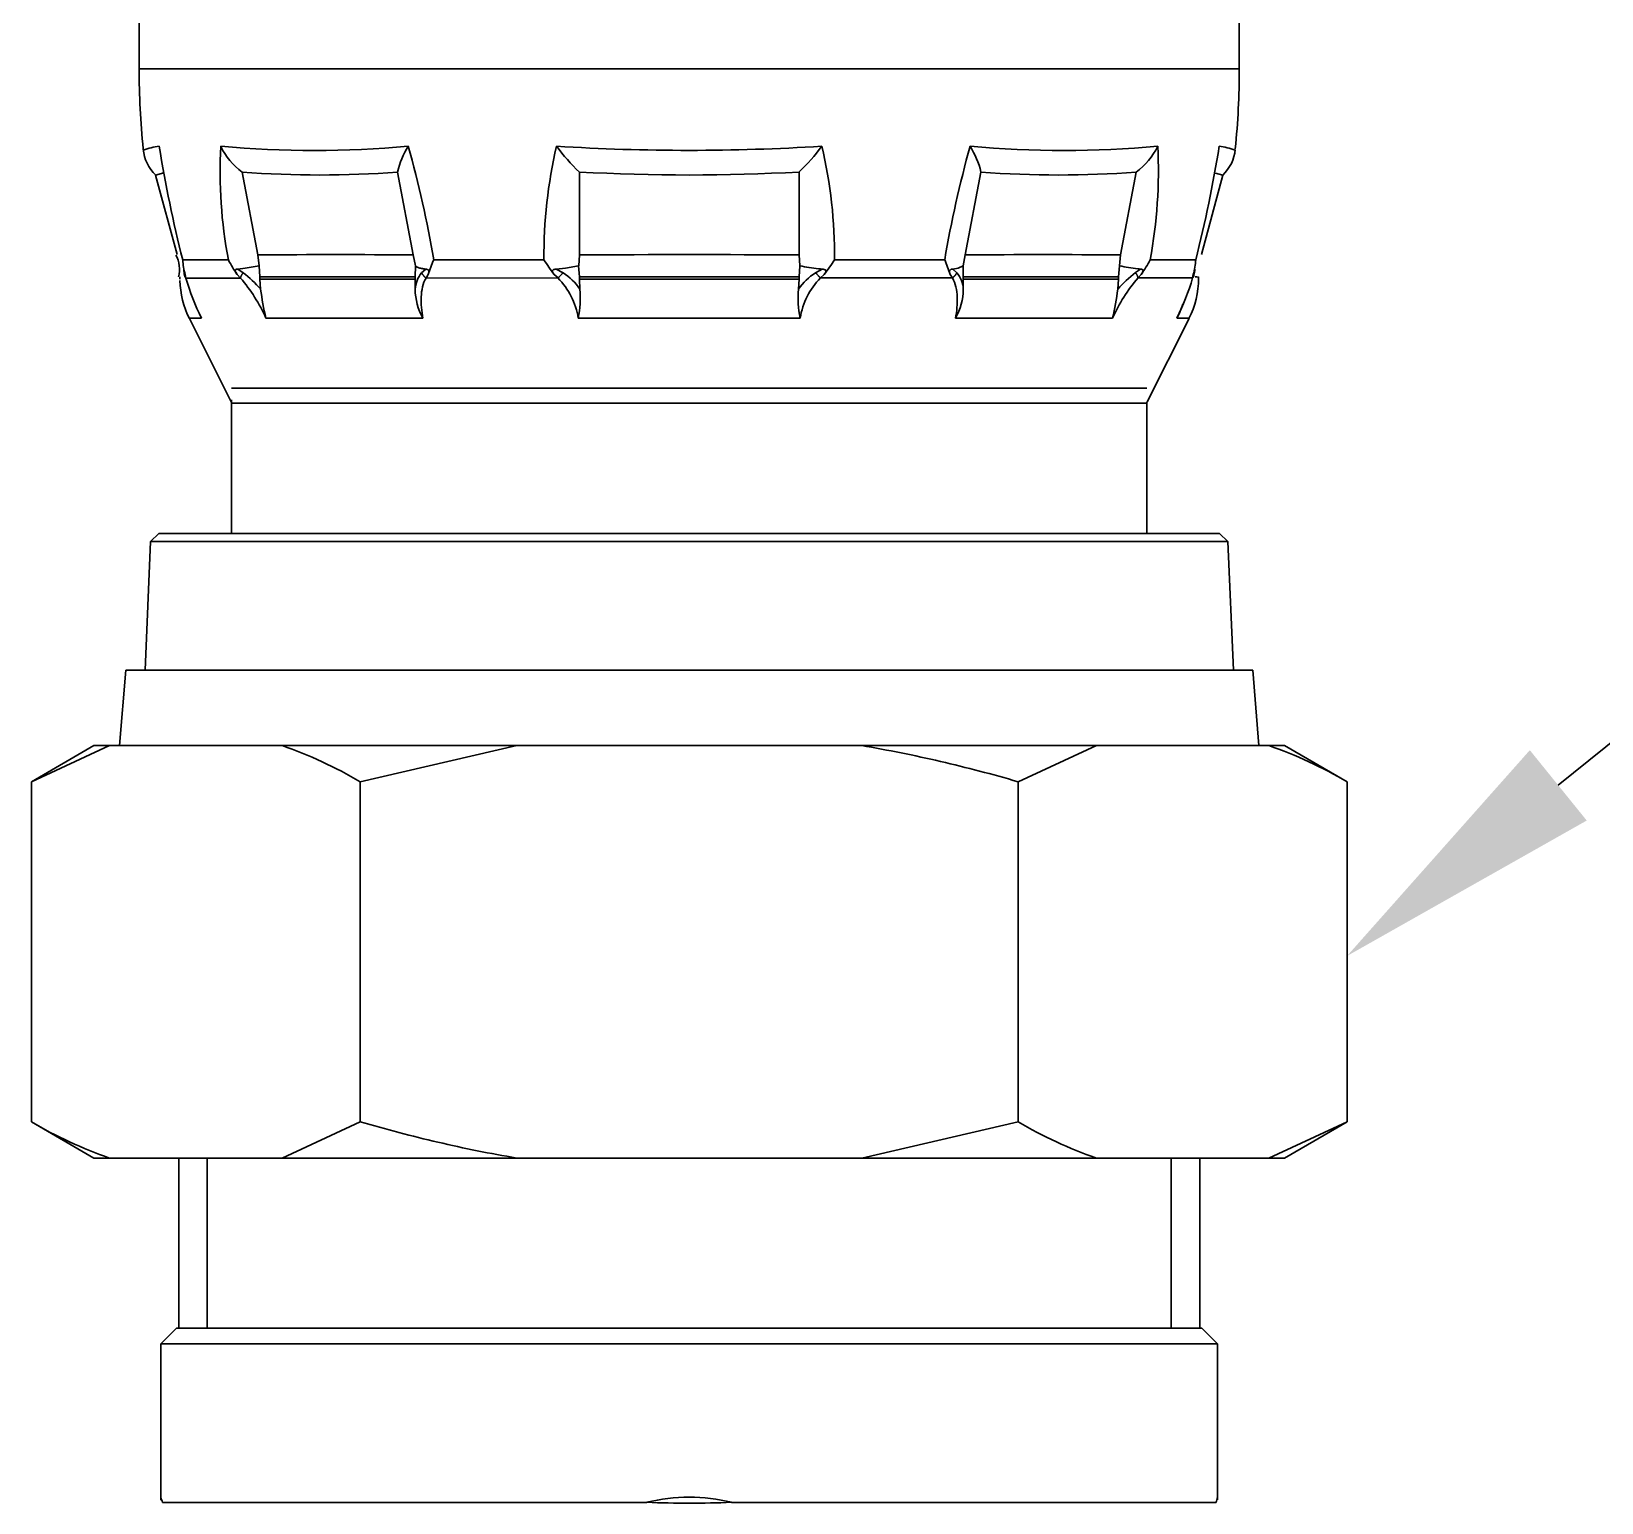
# Model space of a CAD drawing. Header units: centimetres. Extents: x 394264 to 551709, y 50011 to 59011.
# Drawn here: x 545191.1 to 545276.1, y 51945.8 to 52025.5 of the extents above; entities that cross this region are included whole.
import ezdxf

# ---------------------------------------------------------------- set-up
doc = ezdxf.new("R2010")
doc.units = ezdxf.units.CM
doc.layers.add('0-KRCN-YNG-DETAY-ÇERÇEVE', color=71, linetype='Continuous', lineweight=40)
doc.layers.add('T-DETAY', color=9, linetype='Continuous', lineweight=30)

# ---------------------------------------------------------------- blocks, each defined once
blk = doc.blocks.new('G$C7454597B')
at = {"layer": 'T-DETAY'}
for p, q in [((293.372, -643.014, 69118.556), (293.372, -630.581, 69118.556)), ((323.144, -643.014, 69118.556), (323.144, -630.581, 69118.556)), ((293.372, -643.014, 69118.556), (323.144, -643.014, 69118.556)), ((293.818, -645.884, 69118.556), (294.043, -645.824, 69118.556)), ((293.818, -645.884, 69118.556), (294.396, -648.04, 69118.556)), ((296.16, -645.803, 69118.556), (296.585, -648.046, 69118.556)), ((300.364, -645.803, 69118.556), (300.789, -648.046, 69118.556)), ((305.285, -648.046, 69118.556), (305.285, -645.803, 69118.556)), ((311.231, -648.046, 69118.556), (311.231, -645.803, 69118.556)), ((315.727, -648.046, 69118.556), (316.152, -645.803, 69118.556)), ((319.931, -648.046, 69118.556), (320.356, -645.803, 69118.556)), ((322.12, -648.04, 69118.556), (322.698, -645.884, 69118.556)), ((322.499, -645.831, 69118.556), (322.698, -645.884, 69118.556)), ((294.55, -648.18, 69118.556), (295.786, -648.18, 69118.556)), ((296.04, -648.429, 69118.556), (296.239, -648.407, 69118.556)), ((296.04, -648.429, 69118.556), (296.184, -648.53, 69118.556)), ((296.239, -648.407, 69118.556), (296.615, -648.342, 69118.556)), ((296.585, -648.046, 69118.556), (296.615, -648.342, 69118.556)), ((296.615, -648.342, 69118.556), (296.64, -648.638, 69118.556)), ((300.789, -648.046, 69118.556), (300.847, -648.342, 69118.556)), ((300.844, -648.638, 69118.556), (300.847, -648.342, 69118.556)), ((301.015, -648.529, 69118.556), (301.127, -648.43, 69118.556)), ((301.344, -648.18, 69118.556), (304.328, -648.18, 69118.556)), ((304.661, -648.429, 69118.556), (304.906, -648.407, 69118.556)), ((304.661, -648.429, 69118.556), (304.842, -648.529, 69118.556)), ((304.906, -648.407, 69118.556), (305.265, -648.342, 69118.556)), ((305.265, -648.342, 69118.556), (305.285, -648.638, 69118.556)), ((305.266, -648.342, 69118.556), (305.285, -648.046, 69118.556)), ((311.231, -648.046, 69118.556), (311.25, -648.342, 69118.556)), ((311.231, -648.638, 69118.556), (311.251, -648.342, 69118.556)), ((311.676, -648.528, 69118.556), (311.853, -648.43, 69118.556)), ((312.188, -648.179, 69118.556), (315.172, -648.179, 69118.556)), ((315.389, -648.429, 69118.556), (315.536, -648.407, 69118.556)), ((315.389, -648.429, 69118.556), (315.501, -648.528, 69118.556)), ((315.536, -648.407, 69118.556), (315.668, -648.342, 69118.556)), ((315.668, -648.342, 69118.556), (315.672, -648.638, 69118.556)), ((315.669, -648.342, 69118.556), (315.727, -648.046, 69118.556)), ((319.876, -648.638, 69118.556), (319.901, -648.342, 69118.556)), ((319.901, -648.342, 69118.556), (319.931, -648.046, 69118.556)), ((320.335, -648.527, 69118.556), (320.474, -648.43, 69118.556)), ((320.731, -648.178, 69118.556), (321.967, -648.178, 69118.556)), ((294.475, -648.708, 69118.556), (294.475, -648.645, 69118.556)), ((294.616, -648.578, 69118.556), (294.635, -648.673, 69118.556)), ((294.635, -648.673, 69118.556), (296.114, -648.673, 69118.556)), ((296.024, -648.576, 69118.556), (296.114, -648.673, 69118.556)), ((296.64, -648.708, 69118.556), (296.64, -648.638, 69118.556)), ((296.64, -648.708, 69118.556), (296.66, -648.977, 69118.556)), ((300.842, -648.978, 69118.556), (300.844, -648.708, 69118.556)), ((300.844, -648.708, 69118.556), (300.844, -648.638, 69118.556)), ((301.136, -648.673, 69118.556), (301.197, -648.578, 69118.556)), ((301.136, -648.673, 69118.556), (304.707, -648.672, 69118.556)), ((304.6, -648.576, 69118.556), (304.707, -648.672, 69118.556)), ((305.285, -648.708, 69118.556), (305.285, -648.638, 69118.556)), ((305.285, -648.708, 69118.556), (305.301, -648.977, 69118.556)), ((311.215, -648.977, 69118.556), (311.231, -648.708, 69118.556)), ((311.231, -648.708, 69118.556), (311.231, -648.638, 69118.556)), ((311.811, -648.671, 69118.556), (311.913, -648.579, 69118.556)), ((311.811, -648.671, 69118.556), (315.38, -648.671, 69118.556)), ((315.319, -648.577, 69118.556), (315.38, -648.671, 69118.556)), ((315.672, -648.708, 69118.556), (315.672, -648.638, 69118.556)), ((315.674, -648.976, 69118.556), (315.672, -648.708, 69118.556)), ((319.856, -648.977, 69118.556), (319.876, -648.708, 69118.556)), ((319.876, -648.708, 69118.556), (319.876, -648.638, 69118.556)), ((320.404, -648.67, 69118.556), (320.488, -648.579, 69118.556)), ((320.404, -648.67, 69118.556), (321.882, -648.67, 69118.556)), ((321.882, -648.67, 69118.556), (321.9, -648.577, 69118.556)), ((322.041, -648.707, 69118.556), (322.041, -648.645, 69118.556)), ((294.731, -649.771, 69118.556), (295.871, -652.038, 69118.556)), ((320.645, -652.04, 69118.556), (321.785, -649.77, 69118.556)), ((295.871, -651.655, 69118.556), (320.645, -651.655, 69118.556)), ((295.871, -655.589, 69118.556), (295.871, -651.97, 69118.556)), ((320.645, -655.589, 69118.556), (320.645, -652.062, 69118.556)), ((293.682, -655.801, 69118.556), (293.904, -655.589, 69118.556)), ((293.904, -655.589, 69118.556), (322.612, -655.589, 69118.556)), ((322.612, -655.589, 69118.556), (322.834, -655.801, 69118.556)), ((293.532, -659.289, 69118.556), (293.682, -655.801, 69118.556)), ((293.682, -655.801, 69118.556), (322.834, -655.801, 69118.556)), ((322.834, -655.801, 69118.556), (322.984, -659.289, 69118.556)), ((292.841, -661.331, 69118.556), (293.008, -659.289, 69118.556)), ((293.008, -659.289, 69118.556), (323.508, -659.289, 69118.556)), ((323.508, -659.289, 69118.556), (323.675, -661.331, 69118.556)), ((290.455, -662.309, 69118.556), (292.572, -661.331, 69118.556)), ((290.455, -662.309, 69118.556), (292.149, -661.331, 69118.556)), ((292.149, -661.331, 69118.556), (292.572, -661.331, 69118.556)), ((292.572, -661.331, 69118.556), (294.906, -661.331, 69118.556)), ((294.906, -661.331, 69118.556), (297.24, -661.331, 69118.556)), ((297.24, -661.331, 69118.556), (303.59, -661.331, 69118.556)), ((299.357, -662.309, 69118.556), (303.59, -661.331, 69118.556)), ((303.59, -661.331, 69118.556), (308.258, -661.331, 69118.556)), ((308.258, -661.331, 69118.556), (312.926, -661.331, 69118.556)), ((312.926, -661.331, 69118.556), (319.276, -661.331, 69118.556)), ((317.159, -662.309, 69118.556), (319.276, -661.331, 69118.556)), ((319.276, -661.331, 69118.556), (321.61, -661.331, 69118.556)), ((321.61, -661.331, 69118.556), (323.944, -661.331, 69118.556)), ((323.944, -661.331, 69118.556), (324.366, -661.331, 69118.556)), ((324.366, -661.331, 69118.556), (326.06, -662.309, 69118.556)), ((290.455, -671.517, 69118.556), (290.455, -662.309, 69118.556)), ((299.357, -671.517, 69118.556), (299.357, -662.309, 69118.556)), ((317.159, -671.517, 69118.556), (317.159, -662.309, 69118.556)), ((326.06, -671.517, 69118.556), (326.06, -662.309, 69118.556)), ((290.455, -671.517, 69118.556), (292.149, -672.495, 69118.556)), ((297.24, -672.495, 69118.556), (299.357, -671.517, 69118.556)), ((312.926, -672.495, 69118.556), (317.159, -671.517, 69118.556)), ((323.944, -672.495, 69118.556), (326.06, -671.517, 69118.556)), ((324.366, -672.495, 69118.556), (326.06, -671.517, 69118.556)), ((292.149, -672.495, 69118.556), (292.572, -672.495, 69118.556)), ((292.572, -672.495, 69118.556), (297.24, -672.495, 69118.556)), ((294.444, -677.101, 69118.556), (294.444, -672.495, 69118.556)), ((295.214, -677.101, 69118.556), (295.214, -672.495, 69118.556)), ((297.24, -672.495, 69118.556), (303.59, -672.495, 69118.556)), ((303.59, -672.495, 69118.556), (312.926, -672.495, 69118.556)), ((312.926, -672.495, 69118.556), (319.276, -672.495, 69118.556)), ((319.276, -672.495, 69118.556), (323.944, -672.495, 69118.556)), ((321.302, -677.101, 69118.556), (321.302, -672.495, 69118.556)), ((322.072, -677.101, 69118.556), (322.072, -672.495, 69118.556)), ((323.944, -672.495, 69118.556), (324.366, -672.495, 69118.556)), ((293.957, -677.526, 69118.556), (294.382, -677.101, 69118.556)), ((294.382, -677.101, 69118.556), (322.134, -677.101, 69118.556)), ((322.134, -677.101, 69118.556), (322.559, -677.526, 69118.556)), ((293.957, -677.526, 69118.556), (322.559, -677.526, 69118.556)), ((293.957, -681.756, 69118.556), (293.957, -677.526, 69118.556)), ((322.559, -681.752, 69118.556), (322.559, -677.526, 69118.556)), ((294, -681.816, 69118.556), (307.113, -681.816, 69118.556)), ((309.403, -681.816, 69118.556), (322.514, -681.816, 69118.556))]:
    blk.add_line(p, q, dxfattribs=at)
at = {"layer": 'T-DETAY', "color": 6}
blk.add_line((331.777, -662.406, 69118.556), (355.273, -643.42, 69118.556), dxfattribs=at)
at = {"layer": 'T-DETAY'}
for centre, radius, start, end in [((315.026, -643.014, 69118.556), 21.654, 180, 185.729), ((301.49, -643.014, 69118.556), 21.654, 354.2709, 0), ((294.542, -645.106, 69118.556), 1.063, 184.1402, 227.2855), ((294.163, -647.002, 69118.556), 1.913, 97.4158, 110.7722), ((328.326, -639.613, 69118.556), 34.846, 189.0677, 194.2324), ((308.509, -645.778, 69118.556), 12.948, 177.0235, 190.6949), ((298.116, -616.667, 69118.556), 28.551, 264.9009, 275.1018), ((297.266, -644.291, 69118.556), 1.874, 205.7657, 233.8213), ((302.652, -646.347, 69118.556), 2.352, 148.1234, 166.6289), ((271.779, -653.192, 69118.556), 29.987, 9.6212, 15.6452), ((317.101, -648.039, 69118.556), 12.774, 166.7229, 180.6321), ((308.257, -587.396, 69118.556), 57.821, 266.44158, 273.56032), ((309.014, -641.886, 69118.556), 5.408, 216.5293, 226.4098), ((307.501, -641.886, 69118.556), 5.408, 313.5964, 323.4773), ((299.417, -648.039, 69118.556), 12.772, 359.3696, 13.2786), ((344.724, -653.189, 69118.556), 29.974, 164.3543, 170.3784), ((318.399, -616.698, 69118.556), 28.52, 264.8953, 275.1074), ((313.865, -646.347, 69118.556), 2.351, 13.3763, 31.8835), ((319.25, -644.291, 69118.556), 1.874, 306.1842, 334.2392), ((308.011, -645.778, 69118.556), 12.944, 349.3124, 2.9784), ((288.184, -639.612, 69118.556), 34.852, 345.7723, 350.9319), ((322.353, -647.002, 69118.556), 1.913, 69.2278, 82.5842), ((321.974, -645.106, 69118.556), 1.063, 312.7084, 355.3747), ((298.262, -618.92, 69118.556), 26.965, 265.5289, 274.4711), ((308.258, -591.431, 69118.556), 54.453, 266.8704, 273.1296), ((318.254, -618.92, 69118.556), 26.965, 265.5289, 274.4711), ((293.613, -648.449, 69118.556), 0.85, 346.8901, 27.9873), ((296.668, -648.034, 69118.556), 2.123, 183.9529, 194.8428), ((295.523, -648.4, 69118.556), 0.945, 182.882, 192.263), ((298.598, -646.753, 69118.556), 3.154, 206.9042, 215.3016), ((298.685, -958.07, 69118.556), 310.031, 89.61126, 90.38824), ((301.284, -646.802, 69118.556), 1.636, 262.1808, 264.475), ((307.264, -650.595, 69118.556), 6.394, 157.8076, 161.6109), ((311.04, -643.852, 69118.556), 7.987, 212.8155, 216.2665), ((308.256, -1276.796, 69118.556), 628.757, 89.728921, 90.270723), ((312.088, -644.732, 69118.556), 3.706, 256.9347, 264.8249), ((312.213, -643.06, 69118.556), 5.383, 265.1085, 266.1674), ((305.471, -643.848, 69118.556), 7.993, 323.7107, 327.188), ((309.252, -650.594, 69118.556), 6.393, 18.3928, 22.1941), ((317.828, -960.183, 69118.556), 312.144, 89.61389, 90.3856), ((321.27, -641.481, 69118.556), 6.997, 258.7122, 262.8431), ((320.921, -643.577, 69118.556), 4.873, 263.8428, 264.7306), ((317.916, -646.75, 69118.556), 3.157, 324.5856, 333.1001), ((319.849, -648.032, 69118.556), 2.123, 345.1139, 356.0529), ((321.4, -648.44, 69118.556), 0.538, 342.9717, 0.8191), ((296.815, -648.707, 69118.556), 2.339, 180.7167, 207.0861), ((300.74, -646.894, 69118.556), 6.359, 196.2404, 206.7685), ((292.779, -651.552, 69118.556), 4.405, 24.0249, 40.8108), ((294.124, -651.2, 69118.556), 3.373, 41.2429, 52.3561), ((298.741, -324.001, 69118.556), 324.644, 269.62914, 270.37114), ((298.745, -3678.052, 69118.556), 3029.345, 89.960298, 90.039815), ((301.622, -649.022, 69118.556), 0.782, 140.9634, 176.7748), ((303.271, -650.076, 69118.556), 2.008, 9.1131, 44.366), ((303.943, -649.91, 69118.556), 1.648, 34.5037, 56.9342), ((308.257, 5.333, 69118.556), 653.977, 269.739648, 270.260556), ((308.268, -6580.819, 69118.556), 5932.112, 89.9713805, 90.0288071), ((312.576, -649.914, 69118.556), 1.653, 123.0195, 145.4756), ((313.245, -650.079, 69118.556), 2.01, 135.5334, 170.8009), ((314.897, -649.019, 69118.556), 0.779, 3.1239, 39.0846), ((317.773, -326.778, 69118.556), 321.867, 269.62594, 270.37434), ((317.78, -3486.329, 69118.556), 2837.622, 89.957683, 90.042572), ((323.731, -651.55, 69118.556), 4.4, 139.119, 155.9633), ((322.393, -651.198, 69118.556), 3.372, 127.6103, 138.7943), ((315.778, -646.895, 69118.556), 6.356, 333.2322, 343.7846), ((319.701, -648.707, 69118.556), 2.339, 332.8868, 0.7231), ((321.624, -660.255, 69118.556), 11.617, 87.9445, 88.4077), ((304.043, -648.025, 69118.556), 7.445, 187.3444, 193.4647), ((302.47, -648.96, 69118.556), 1.629, 180.6198, 209.3607), ((302.721, -649.214, 69118.556), 2.59, 347.8621, 5.251), ((313.8, -649.217, 69118.556), 2.597, 174.7128, 192.0388), ((314.046, -648.958, 69118.556), 1.628, 330.5773, 359.3576), ((312.505, -648.027, 69118.556), 7.413, 346.4967, 352.6364), ((319.729, -648.776, 69118.556), 1.984, 330.3485, 342.233), ((298.982, -3495.703, 69118.556), 2845.945, 89.95835, 90.043861), ((308.445, -6391.571, 69118.556), 5741.813, 89.9719043, 90.0318481), ((317.72, -3494.146, 69118.556), 2844.389, 89.959863, 90.045433), ((293.426, -672.364, 69118.556), 11.674, 59.4697, 70.9328), ((320.13, -672.364, 69118.556), 11.674, 59.4697, 70.9328), ((296.386, -661.461, 69118.556), 11.674, 239.4697, 250.9328), ((323.09, -661.461, 69118.556), 11.674, 239.4697, 250.9328), ((308.258, -686.512, 69118.556), 4.834, 76.2964, 103.7036), ((308.258, -651.258, 69118.556), 30.579, 267.8539, 272.1461), ((342.73, -688.486, 69118.556), 21.288, 161.3619, 161.7403)]:
    blk.add_arc(centre, radius, start, end, dxfattribs=at)
for points, knots in [([(294.577, -648.43, 69118.556), (294.576, -648.432, 69118.556), (294.577, -648.434, 69118.556), (294.58, -648.446, 69118.556), (294.583, -648.455, 69118.556), (294.594, -648.492, 69118.556), (294.599, -648.512, 69118.556), (294.607, -648.546, 69118.556), (294.611, -648.562, 69118.556), (294.616, -648.578, 69118.556)], [0, 0, 0, 0, 0.25, 0.25, 0.5, 0.5, 0.75, 0.75, 1, 1, 1, 1]), ([(295.974, -648.478, 69118.556), (295.974, -648.473, 69118.556), (295.975, -648.468, 69118.556), (295.976, -648.464, 69118.556), (295.977, -648.461, 69118.556), (295.978, -648.458, 69118.556), (295.98, -648.455, 69118.556), (295.983, -648.45, 69118.556), (295.987, -648.447, 69118.556), (295.991, -648.444, 69118.556), (296, -648.437, 69118.556), (296.011, -648.434, 69118.556), (296.022, -648.432, 69118.556), (296.028, -648.431, 69118.556), (296.034, -648.43, 69118.556), (296.04, -648.429, 69118.556)], [0.4736903, 0.4736903, 0.4736903, 0.4736903, 0.5370971, 0.5370971, 0.5370971, 0.590111, 0.590111, 0.590111, 0.6873528, 0.6873528, 0.6873528, 0.8920005, 0.8920005, 0.8920005, 1, 1, 1, 1]), ([(301.062, -648.423, 69118.556), (301.044, -648.42, 69118.556), (301.009, -648.414, 69118.556), (300.964, -648.403, 69118.556), (300.924, -648.39, 69118.556), (300.891, -648.376, 69118.556), (300.864, -648.36, 69118.556), (300.853, -648.348, 69118.556), (300.847, -648.342, 69118.556)], [0, 0, 0, 0, 0.158222, 0.31976, 0.484663, 0.652976, 0.824741, 1, 1, 1, 1]), ([(301.127, -648.43, 69118.556), (301.14, -648.432, 69118.556), (301.154, -648.434, 69118.556), (301.184, -648.446, 69118.556), (301.201, -648.455, 69118.556), (301.217, -648.492, 69118.556), (301.214, -648.512, 69118.556), (301.207, -648.546, 69118.556), (301.202, -648.562, 69118.556), (301.197, -648.578, 69118.556)], [0, 0, 0, 0, 0.25, 0.25, 0.5, 0.5, 0.75, 0.75, 1, 1, 1, 1]), ([(304.555, -648.477, 69118.556), (304.556, -648.473, 69118.556), (304.557, -648.47, 69118.556), (304.559, -648.466, 69118.556), (304.561, -648.462, 69118.556), (304.564, -648.459, 69118.556), (304.567, -648.456, 69118.556), (304.572, -648.452, 69118.556), (304.579, -648.448, 69118.556), (304.585, -648.445, 69118.556), (304.598, -648.439, 69118.556), (304.612, -648.436, 69118.556), (304.627, -648.433, 69118.556), (304.638, -648.431, 69118.556), (304.65, -648.43, 69118.556), (304.661, -648.429, 69118.556)], [0.4753764, 0.4753764, 0.4753764, 0.4753764, 0.528771, 0.528771, 0.528771, 0.5818805, 0.5818805, 0.5818805, 0.6718378, 0.6718378, 0.6718378, 0.8549239, 0.8549239, 0.8549239, 1, 1, 1, 1]), ([(311.853, -648.43, 69118.556), (311.873, -648.432, 69118.556), (311.893, -648.434, 69118.556), (311.931, -648.446, 69118.556), (311.952, -648.456, 69118.556), (311.964, -648.493, 69118.556), (311.955, -648.513, 69118.556), (311.936, -648.547, 69118.556), (311.925, -648.563, 69118.556), (311.913, -648.579, 69118.556)], [0, 0, 0, 0, 0.25, 0.25, 0.5, 0.5, 0.75, 0.75, 1, 1, 1, 1]), ([(315.318, -648.456, 69118.556), (315.323, -648.451, 69118.556), (315.329, -648.448, 69118.556), (315.334, -648.445, 69118.556), (315.345, -648.439, 69118.556), (315.356, -648.435, 69118.556), (315.366, -648.433, 69118.556), (315.374, -648.431, 69118.556), (315.382, -648.43, 69118.556), (315.389, -648.429, 69118.556)], [0.5852965, 0.5852965, 0.5852965, 0.5852965, 0.6763816, 0.6763816, 0.6763816, 0.8628842, 0.8628842, 0.8628842, 1, 1, 1, 1]), ([(320.474, -648.43, 69118.556), (320.488, -648.432, 69118.556), (320.502, -648.434, 69118.556), (320.527, -648.446, 69118.556), (320.539, -648.456, 69118.556), (320.54, -648.493, 69118.556), (320.53, -648.513, 69118.556), (320.51, -648.547, 69118.556), (320.499, -648.563, 69118.556), (320.488, -648.579, 69118.556)], [0, 0, 0, 0, 0.25, 0.25, 0.5, 0.5, 0.75, 0.75, 1, 1, 1, 1]), ([(321.9, -648.577, 69118.556), (321.905, -648.561, 69118.556), (321.909, -648.545, 69118.556), (321.917, -648.511, 69118.556), (321.922, -648.491, 69118.556), (321.933, -648.454, 69118.556), (321.936, -648.444, 69118.556), (321.94, -648.433, 69118.556), (321.94, -648.43, 69118.556), (321.939, -648.429, 69118.556)], [0, 0, 0, 0, 0.25, 0.25, 0.5, 0.5, 0.75, 0.75, 1, 1, 1, 1]), ([(296.024, -648.576, 69118.556), (296.017, -648.565, 69118.556), (296.009, -648.554, 69118.556), (296.002, -648.543, 69118.556), (295.996, -648.533, 69118.556), (295.99, -648.522, 69118.556), (295.984, -648.511, 69118.556), (295.981, -648.505, 69118.556), (295.979, -648.498, 69118.556), (295.977, -648.492, 69118.556)], [0, 0, 0, 0, 0.1708157, 0.1708157, 0.1708157, 0.3271928, 0.3271928, 0.3271928, 0.411224, 0.411224, 0.411224, 0.411224]), ([(301.136, -648.673, 69118.556), (301.089, -648.745, 69118.556), (301.06, -648.827, 69118.556), (301.02, -649.001, 69118.556), (301.009, -649.093, 69118.556), (300.998, -649.371, 69118.556), (301.016, -649.563, 69118.556), (301.051, -649.758, 69118.556)], [0, 0, 0, 0, 0.25, 0.25, 0.5, 0.5, 1, 1, 1, 1]), ([(304.6, -648.576, 69118.556), (304.592, -648.565, 69118.556), (304.585, -648.554, 69118.556), (304.577, -648.543, 69118.556), (304.571, -648.532, 69118.556), (304.565, -648.522, 69118.556), (304.56, -648.51, 69118.556), (304.558, -648.504, 69118.556), (304.556, -648.498, 69118.556), (304.555, -648.492, 69118.556), (304.554, -648.487, 69118.556), (304.554, -648.482, 69118.556), (304.555, -648.477, 69118.556)], [0, 0, 0, 0, 0.1723279, 0.1723279, 0.1723279, 0.3308438, 0.3308438, 0.3308438, 0.4127224, 0.4127224, 0.4127224, 0.4753764, 0.4753764, 0.4753764, 0.4753764]), ([(315.302, -648.509, 69118.556), (315.302, -648.503, 69118.556), (315.302, -648.498, 69118.556), (315.302, -648.492, 69118.556), (315.303, -648.487, 69118.556), (315.303, -648.482, 69118.556), (315.305, -648.477, 69118.556)], [0.3384793, 0.3384793, 0.3384793, 0.3384793, 0.416102, 0.416102, 0.416102, 0.4788647, 0.4788647, 0.4788647, 0.4788647]), ([(315.319, -648.577, 69118.556), (315.316, -648.566, 69118.556), (315.312, -648.554, 69118.556), (315.309, -648.543, 69118.556), (315.306, -648.532, 69118.556), (315.303, -648.521, 69118.556), (315.302, -648.509, 69118.556)], [0, 0, 0, 0, 0.1754088, 0.1754088, 0.1754088, 0.3384793, 0.3384793, 0.3384793, 0.3384793]), ([(315.305, -648.477, 69118.556), (315.306, -648.473, 69118.556), (315.308, -648.469, 69118.556), (315.311, -648.466, 69118.556), (315.313, -648.462, 69118.556), (315.316, -648.459, 69118.556), (315.318, -648.456, 69118.556)], [0.4788647, 0.4788647, 0.4788647, 0.4788647, 0.5322341, 0.5322341, 0.5322341, 0.5852965, 0.5852965, 0.5852965, 0.5852965]), ([(315.464, -649.758, 69118.556), (315.5, -649.562, 69118.556), (315.517, -649.371, 69118.556), (315.507, -649.094, 69118.556), (315.497, -649.003, 69118.556), (315.456, -648.826, 69118.556), (315.427, -648.744, 69118.556), (315.38, -648.671, 69118.556)], [0, 0, 0, 0, 0.5, 0.5, 0.75, 0.75, 1, 1, 1, 1]), ([(295.062, -649.759, 69118.556), (294.949, -649.758, 69118.556), (294.865, -649.758, 69118.556), (294.753, -649.758, 69118.556), (294.725, -649.758, 69118.556), (294.725, -649.758, 69118.556), (294.725, -649.758, 69118.556), (294.725, -649.758, 69118.556)], [0, 0, 0, 0, 0.25, 0.25, 0.5, 0.5, 0.5006648, 0.5006648, 0.5006648, 0.5006648]), ([(321.792, -649.757, 69118.556), (321.792, -649.757, 69118.556), (321.764, -649.757, 69118.556), (321.652, -649.757, 69118.556), (321.567, -649.757, 69118.556), (321.454, -649.758, 69118.556)], [0.5006693, 0.5006693, 0.5006693, 0.5006693, 0.75, 0.75, 1, 1, 1, 1]), ([(320.634, -652.062, 69118.556), (320.634, -652.062, 69118.556), (320.634, -652.062, 69118.556), (320.635, -652.062, 69118.556), (320.311, -652.061, 69118.556), (319.078, -652.061, 69118.556), (318.156, -652.061, 69118.556), (316.446, -652.061, 69118.556), (315.81, -652.061, 69118.556), (314.463, -652.061, 69118.556), (313.752, -652.061, 69118.556), (312.257, -652.06, 69118.556), (311.469, -652.06, 69118.556), (309.886, -652.06, 69118.556), (309.083, -652.06, 69118.556), (306.638, -652.06, 69118.556), (305.03, -652.06, 69118.556), (302.776, -652.06, 69118.556), (302.064, -652.06, 69118.556), (300.72, -652.059, 69118.556), (300.083, -652.059, 69118.556), (298.367, -652.059, 69118.556), (297.445, -652.059, 69118.556), (296.209, -652.059, 69118.556), (295.883, -652.059, 69118.556), (295.882, -652.059, 69118.556), (295.882, -652.059, 69118.556), (295.882, -652.059, 69118.556)], [0.124911, 0.124911, 0.124911, 0.124911, 0.125, 0.125, 0.1875, 0.1875, 0.25, 0.25, 0.28125, 0.28125, 0.3125, 0.3125, 0.34375, 0.34375, 0.375, 0.375, 0.4375, 0.4375, 0.46875, 0.46875, 0.5, 0.5, 0.5625, 0.5625, 0.625, 0.625, 0.6252257, 0.6252257, 0.6252257, 0.6252257]), ([(317.159, -662.309, 69118.556), (316.465, -662.108, 69118.556), (315.765, -661.924, 69118.556), (314.351, -661.594, 69118.556), (313.638, -661.45, 69118.556), (312.926, -661.331, 69118.556)], [0, 0, 0, 0, 0.5, 0.5, 1, 1, 1, 1]), ([(299.357, -671.517, 69118.556), (300.051, -671.717, 69118.556), (300.751, -671.902, 69118.556), (302.164, -672.231, 69118.556), (302.878, -672.376, 69118.556), (303.59, -672.495, 69118.556)], [0, 0, 0, 0, 0.5, 0.5, 1, 1, 1, 1]), ([(294, -681.816, 69118.556), (293.986, -681.773, 69118.556), (293.975, -681.74, 69118.556), (293.961, -681.697, 69118.556), (293.957, -681.686, 69118.556), (293.957, -681.686, 69118.556)], [0, 0, 0, 0, 0.25, 0.25, 0.5, 0.5, 0.5, 0.5])]:
    blk.add_open_spline(points, degree=3, knots=knots, dxfattribs=at)
for points, weights in [([(294.599, -648.6, 69118.556), (294.608, -648.64, 69118.556), (294.635, -648.673, 69118.556)], [1, 0.9855963835, 1]), ([(296.184, -648.53, 69118.556), (296.125, -648.609, 69118.556), (296.114, -648.673, 69118.556)], [1, 0.949294508351, 1]), ([(301.015, -648.529, 69118.556), (301.053, -648.609, 69118.556), (301.136, -648.673, 69118.556)], [1, 0.949432978143, 1]), ([(304.707, -648.672, 69118.556), (304.774, -648.608, 69118.556), (304.842, -648.529, 69118.556)], [1, 0.949361325876, 1]), ([(311.676, -648.528, 69118.556), (311.744, -648.608, 69118.556), (311.811, -648.671, 69118.556)], [1, 0.949542993925, 1]), ([(315.38, -648.671, 69118.556), (315.463, -648.607, 69118.556), (315.501, -648.528, 69118.556)], [1, 0.949486614003, 1]), ([(320.404, -648.67, 69118.556), (320.393, -648.606, 69118.556), (320.335, -648.527, 69118.556)], [1, 0.949667793293, 1]), ([(321.882, -648.67, 69118.556), (321.908, -648.637, 69118.556), (321.917, -648.598, 69118.556)], [1, 0.985842369505, 1])]:
    blk.add_rational_spline(points, weights, degree=2, dxfattribs=at)
blk.add_open_spline([(295.977, -648.492, 69118.556), (295.976, -648.487, 69118.556), (295.975, -648.482, 69118.556), (295.974, -648.478, 69118.556)], degree=3, dxfattribs=at)
at = {"layer": 'T-DETAY', "color": 6}
blk.add_solid([(332.547, -663.359, 69118.556), (326.06, -667.026, 69118.556), (331.007, -661.454, 69118.556)], dxfattribs=at)
blk = doc.blocks.new('*U239')
at = {"layer": '0-KRCN-YNG-DETAY-ÇERÇEVE', "xscale": 2, "yscale": 2, "zscale": 2}
blk.add_blockref('G$C7454597B', (0, 0), dxfattribs=at)

msp = doc.modelspace()

# ---------------------------------------------------------------- block references
at = {"layer": '0-KRCN-YNG-DETAY-ÇERÇEVE'}
msp.add_blockref('*U239', (544610.181, 53309.443), dxfattribs=at)

doc.saveas('drawing.dxf')
